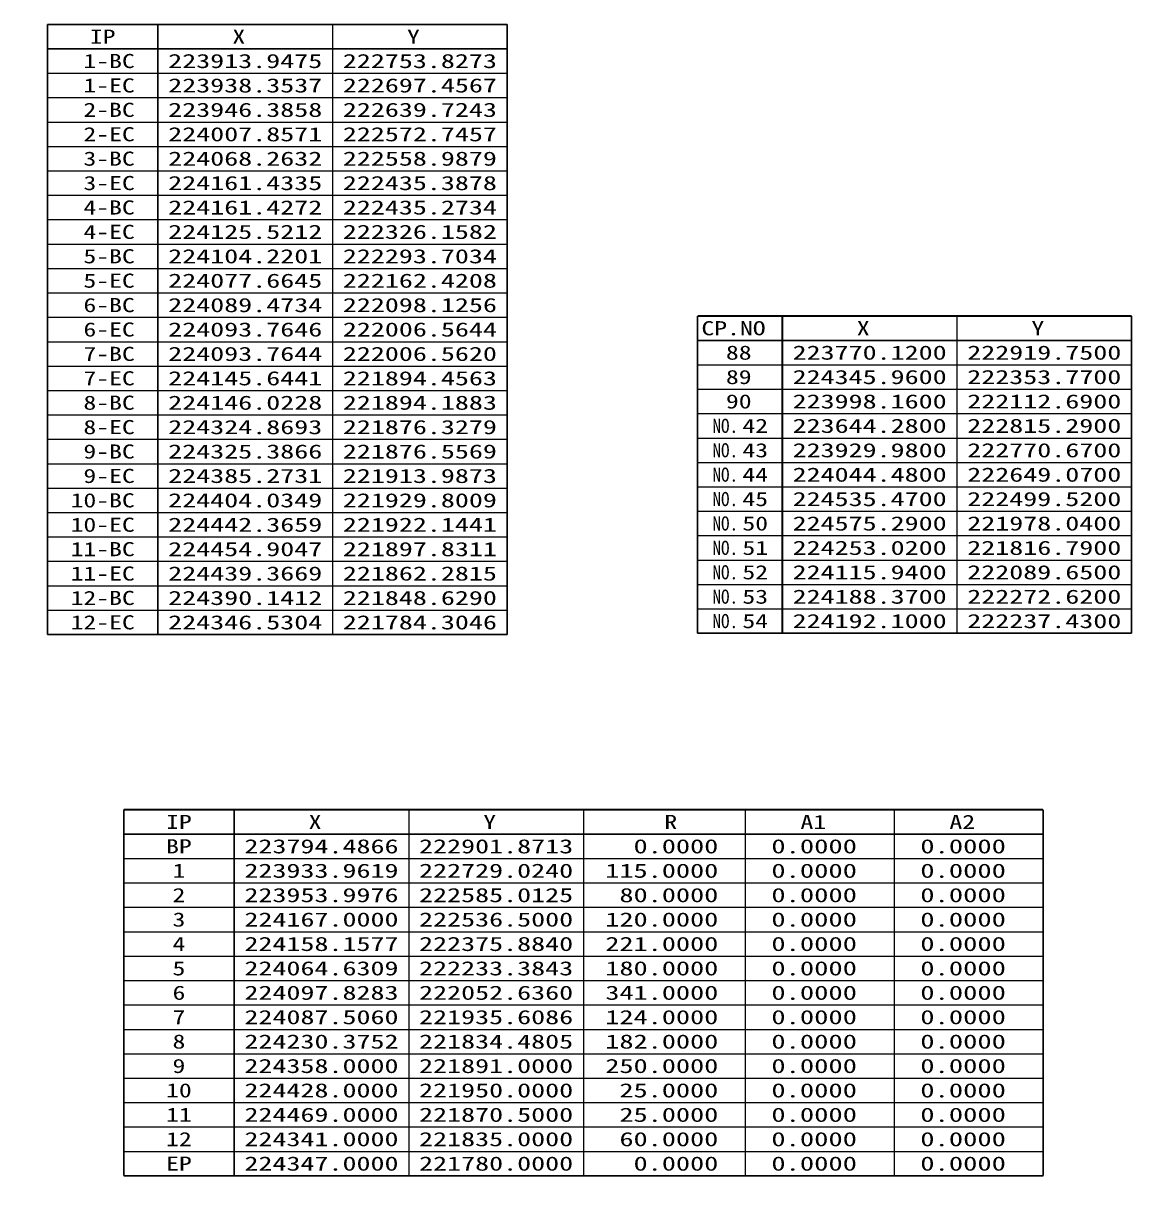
# Model space of a CAD drawing. Extents: x 222982 to 225286, y 223892 to 225222.
# Drawn here: x 224663 to 225233, y 224528 to 225132 of the extents above; entities that cross this region are included whole.
import ezdxf
from ezdxf.enums import TextEntityAlignment as Align

# ---------------------------------------------------------------- set-up
doc = ezdxf.new("R2010")
doc.units = 0
doc.header["$MEASUREMENT"] = 0
for name, color, linetype in [('CV-TABL-LIN1', 4, 'CONTINUOUS'), ('CV-TABL-LIN2', 1, 'CONTINUOUS'), ('CV-TABL-TEX1', 6, 'CONTINUOUS'), ('CV-TABL-TEX2', 3, 'CONTINUOUS'), ('CZ-BASE', 253, 'CONTINUOUS')]:
    doc.layers.add(name, color=color, linetype=linetype)
doc.styles.add('GHS', font='DotumChe.ttf')

msp = doc.modelspace()

# ---------------------------------------------------------------- hatches: boundary and pattern name
at = {"layer": 'CZ-BASE'}
h = msp.add_hatch(color=256, dxfattribs=at)
h.paths.add_polyline_path([(224283.2, 224753.31), (224283.2, 224752.33), (224284.39, 224752.32), (224284.39, 224753.31)], flags=17)
edge = h.paths.add_edge_path()
edge.add_line((225213.59, 224118.11), (225198.05, 224130.71))
edge.add_line((225198.05, 224130.71), (225182.52, 224143.31))
edge.add_line((225182.52, 224143.31), (225166.99, 224155.91))
edge.add_line((225166.99, 224155.91), (225151.46, 224168.51))
edge.add_line((225151.46, 224168.51), (225135.93, 224181.11))
edge.add_line((225135.93, 224181.11), (225120.4, 224193.71))
edge.add_line((225120.4, 224193.71), (225104.86, 224206.31))
edge.add_line((225104.86, 224206.31), (225089.33, 224218.91))
edge.add_line((225089.33, 224218.91), (225073.8, 224231.51))
edge.add_line((225073.8, 224231.51), (225065.86, 224237.96))
edge.add_line((225065.86, 224237.96), (225058.02, 224243.78))
edge.add_line((225058.02, 224243.78), (225040.58, 224253.53))
edge.add_line((225040.58, 224253.53), (225021.72, 224260.11))
edge.add_line((225021.72, 224260.11), (225009.55, 224262.51))
edge.add_line((225009.55, 224262.51), (225002.04, 224263.58))
edge.add_line((225002.04, 224263.58), (224982.24, 224266.38))
edge.add_line((224982.24, 224266.38), (224962.43, 224269.19))
edge.add_line((224962.43, 224269.19), (224951.84, 224270.69))
edge.add_line((224951.84, 224270.69), (224942.73, 224272.53))
edge.add_line((224942.73, 224272.53), (224924.22, 224279.97))
edge.add_line((224924.22, 224279.97), (224908.12, 224291.75))
edge.add_line((224908.12, 224291.75), (224895.45, 224307.16))
edge.add_line((224895.45, 224307.16), (224886.97, 224325.21))
edge.add_line((224886.97, 224325.21), (224885.02, 224332.34))
edge.add_line((224885.02, 224332.34), (224882.25, 224344.64))
edge.add_line((224882.25, 224344.64), (224877.86, 224364.15))
edge.add_line((224877.86, 224364.15), (224873.47, 224383.67))
edge.add_line((224873.47, 224383.67), (224871.42, 224392.78))
edge.add_line((224871.42, 224392.78), (224868.62, 224403.06))
edge.add_line((224868.62, 224403.06), (224860.96, 224421.51))
edge.add_line((224860.96, 224421.51), (224850.35, 224438.43))
edge.add_line((224850.35, 224438.43), (224837.08, 224453.36))
edge.add_line((224837.08, 224453.36), (224821.51, 224465.88))
edge.add_line((224821.51, 224465.88), (224804.08, 224475.65))
edge.add_line((224804.08, 224475.65), (224785.28, 224482.39))
edge.add_line((224785.28, 224482.39), (224765.61, 224485.91))
edge.add_line((224765.61, 224485.91), (224748.06, 224486.27))
edge.add_line((224748.06, 224486.27), (224747.95, 224486.27))
edge.add_line((224747.95, 224486.27), (224745.64, 224486.14))
edge.add_line((224745.64, 224486.14), (224725.76, 224483.98))
edge.add_line((224725.76, 224483.98), (224706.16, 224480.03))
edge.add_line((224706.16, 224480.03), (224687, 224474.33))
edge.add_line((224687, 224474.33), (224668.43, 224466.92))
edge.add_line((224668.43, 224466.92), (224650.6, 224457.87))
edge.add_line((224650.6, 224457.87), (224638.74, 224450.65))
edge.add_line((224638.74, 224450.65), (224633.62, 224447.31))
edge.add_line((224633.62, 224447.31), (224616.87, 224436.38))
edge.add_line((224616.87, 224436.38), (224606.23, 224429.43))
edge.add_line((224606.23, 224429.43), (224600.04, 224425.57))
edge.add_line((224600.04, 224425.57), (224582.33, 224416.3))
edge.add_line((224582.33, 224416.3), (224563.7, 224409.06))
edge.add_line((224563.7, 224409.06), (224544.39, 224403.92))
edge.add_line((224544.39, 224403.92), (224524.62, 224400.95))
edge.add_line((224524.62, 224400.95), (224504.64, 224400.2))
edge.add_line((224504.64, 224400.2), (224484.71, 224401.67))
edge.add_line((224484.71, 224401.67), (224474.88, 224403.22))
edge.add_line((224474.88, 224403.22), (224465, 224405.06))
edge.add_line((224465, 224405.06), (224445.34, 224408.72))
edge.add_line((224445.34, 224408.72), (224425.68, 224412.39))
edge.add_line((224425.68, 224412.39), (224410.62, 224415.2))
edge.add_line((224410.62, 224415.2), (224406.01, 224416.02))
edge.add_line((224406.01, 224416.02), (224386.21, 224418.84))
edge.add_line((224386.21, 224418.84), (224366.28, 224420.49))
edge.add_line((224366.28, 224420.49), (224346.29, 224420.96))
edge.add_line((224346.29, 224420.96), (224326.31, 224420.27))
edge.add_line((224326.31, 224420.27), (224319.07, 224419.73))
edge.add_line((224319.07, 224419.73), (224319.06, 224419.73))
edge.add_line((224319.06, 224419.73), (224306.34, 224419.29))
edge.add_line((224306.34, 224419.29), (224286.46, 224421.25))
edge.add_line((224286.46, 224421.25), (224267.15, 224426.37))
edge.add_line((224267.15, 224426.37), (224248.91, 224434.53))
edge.add_line((224248.91, 224434.53), (224232.22, 224445.51))
edge.add_line((224232.22, 224445.51), (224217.51, 224459.03))
edge.add_line((224217.51, 224459.03), (224207.09, 224471.9))
edge.add_line((224207.09, 224471.9), (224206.83, 224472.28))
edge.add_line((224206.83, 224472.28), (224205.14, 224474.72))
edge.add_line((224205.14, 224474.72), (224194.83, 224491.84))
edge.add_line((224194.83, 224491.84), (224186.45, 224509.99))
edge.add_line((224186.45, 224509.99), (224180.12, 224528.95))
edge.add_line((224180.12, 224528.95), (224175.9, 224548.49))
edge.add_line((224175.9, 224548.49), (224173.86, 224568.38))
edge.add_line((224173.86, 224568.38), (224174, 224588.37))
edge.add_line((224174, 224588.37), (224176.34, 224608.22))
edge.add_line((224176.34, 224608.22), (224180.84, 224627.7))
edge.add_line((224180.84, 224627.7), (224187.45, 224646.56))
edge.add_line((224187.45, 224646.56), (224189.43, 224651.17))
edge.add_line((224189.43, 224651.17), (224189.66, 224651.69))
edge.add_line((224189.66, 224651.69), (224195.91, 224664.68))
edge.add_line((224195.91, 224664.68), (224205.8, 224682.06))
edge.add_line((224205.8, 224682.06), (224217.04, 224698.59))
edge.add_line((224217.04, 224698.59), (224227.25, 224711.48))
edge.add_line((224227.25, 224711.48), (224229.55, 224714.19))
edge.add_line((224229.55, 224714.19), (224242.48, 224729.45))
edge.add_line((224242.48, 224729.45), (224243.06, 224730.13))
edge.add_line((224243.06, 224730.13), (224248.94, 224747.82))
edge.add_line((224248.94, 224747.82), (224240.27, 224765.26))
edge.add_line((224240.27, 224765.26), (224235.45, 224768.51))
edge.add_line((224235.45, 224768.51), (224222.86, 224775.01))
edge.add_line((224222.86, 224775.01), (224210.84, 224781.2))
edge.add_line((224210.84, 224781.2), (224204.76, 224783.4))
edge.add_line((224204.76, 224783.4), (224185.62, 224779.86))
edge.add_line((224185.62, 224779.86), (224175.28, 224765.64))
edge.add_line((224175.28, 224765.64), (224174.74, 224763.67))
edge.add_line((224174.74, 224763.67), (224169.41, 224744.39))
edge.add_line((224169.41, 224744.39), (224164.09, 224725.12))
edge.add_line((224164.09, 224725.12), (224161.78, 224716.74))
edge.add_line((224161.78, 224716.74), (224157.76, 224706.19))
edge.add_line((224157.76, 224706.19), (224146.11, 224690.04))
edge.add_line((224146.11, 224690.04), (224129.83, 224678.59))
edge.add_line((224129.83, 224678.59), (224110.69, 224673.1))
edge.add_line((224110.69, 224673.1), (224097.28, 224673.09))
edge.add_line((224097.28, 224673.09), (224093.16, 224673.55))
h = msp.add_hatch(color=256, dxfattribs=at)
h.paths.add_polyline_path([(224289.96, 224758.9), (224289.85, 224758), (224289.7, 224757.44), (224289.41, 224757.11), (224289.04, 224756.88), (224289.03, 224755.93), (224289.84, 224755.93), (224289.83, 224752.4), (224289.83, 224748.83), (224290.23, 224748.83), (224290.24, 224753.86), (224290.26, 224758.9)], flags=17)
edge = h.paths.add_edge_path()
edge.add_line((225213.59, 224118.11), (225198.05, 224130.71))
edge.add_line((225198.05, 224130.71), (225182.52, 224143.31))
edge.add_line((225182.52, 224143.31), (225166.99, 224155.91))
edge.add_line((225166.99, 224155.91), (225151.46, 224168.51))
edge.add_line((225151.46, 224168.51), (225135.93, 224181.11))
edge.add_line((225135.93, 224181.11), (225120.4, 224193.71))
edge.add_line((225120.4, 224193.71), (225104.86, 224206.31))
edge.add_line((225104.86, 224206.31), (225089.33, 224218.91))
edge.add_line((225089.33, 224218.91), (225073.8, 224231.51))
edge.add_line((225073.8, 224231.51), (225065.86, 224237.96))
edge.add_line((225065.86, 224237.96), (225058.02, 224243.78))
edge.add_line((225058.02, 224243.78), (225040.58, 224253.53))
edge.add_line((225040.58, 224253.53), (225021.72, 224260.11))
edge.add_line((225021.72, 224260.11), (225009.55, 224262.51))
edge.add_line((225009.55, 224262.51), (225002.04, 224263.58))
edge.add_line((225002.04, 224263.58), (224982.24, 224266.38))
edge.add_line((224982.24, 224266.38), (224962.43, 224269.19))
edge.add_line((224962.43, 224269.19), (224951.84, 224270.69))
edge.add_line((224951.84, 224270.69), (224942.73, 224272.53))
edge.add_line((224942.73, 224272.53), (224924.22, 224279.97))
edge.add_line((224924.22, 224279.97), (224908.12, 224291.75))
edge.add_line((224908.12, 224291.75), (224895.45, 224307.16))
edge.add_line((224895.45, 224307.16), (224886.97, 224325.21))
edge.add_line((224886.97, 224325.21), (224885.02, 224332.34))
edge.add_line((224885.02, 224332.34), (224882.25, 224344.64))
edge.add_line((224882.25, 224344.64), (224877.86, 224364.15))
edge.add_line((224877.86, 224364.15), (224873.47, 224383.67))
edge.add_line((224873.47, 224383.67), (224871.42, 224392.78))
edge.add_line((224871.42, 224392.78), (224868.62, 224403.06))
edge.add_line((224868.62, 224403.06), (224860.96, 224421.51))
edge.add_line((224860.96, 224421.51), (224850.35, 224438.43))
edge.add_line((224850.35, 224438.43), (224837.08, 224453.36))
edge.add_line((224837.08, 224453.36), (224821.51, 224465.88))
edge.add_line((224821.51, 224465.88), (224804.08, 224475.65))
edge.add_line((224804.08, 224475.65), (224785.28, 224482.39))
edge.add_line((224785.28, 224482.39), (224765.61, 224485.91))
edge.add_line((224765.61, 224485.91), (224748.06, 224486.27))
edge.add_line((224748.06, 224486.27), (224747.95, 224486.27))
edge.add_line((224747.95, 224486.27), (224745.64, 224486.14))
edge.add_line((224745.64, 224486.14), (224725.76, 224483.98))
edge.add_line((224725.76, 224483.98), (224706.16, 224480.03))
edge.add_line((224706.16, 224480.03), (224687, 224474.33))
edge.add_line((224687, 224474.33), (224668.43, 224466.92))
edge.add_line((224668.43, 224466.92), (224650.6, 224457.87))
edge.add_line((224650.6, 224457.87), (224638.74, 224450.65))
edge.add_line((224638.74, 224450.65), (224633.62, 224447.31))
edge.add_line((224633.62, 224447.31), (224616.87, 224436.38))
edge.add_line((224616.87, 224436.38), (224606.23, 224429.43))
edge.add_line((224606.23, 224429.43), (224600.04, 224425.57))
edge.add_line((224600.04, 224425.57), (224582.33, 224416.3))
edge.add_line((224582.33, 224416.3), (224563.7, 224409.06))
edge.add_line((224563.7, 224409.06), (224544.39, 224403.92))
edge.add_line((224544.39, 224403.92), (224524.62, 224400.95))
edge.add_line((224524.62, 224400.95), (224504.64, 224400.2))
edge.add_line((224504.64, 224400.2), (224484.71, 224401.67))
edge.add_line((224484.71, 224401.67), (224474.88, 224403.22))
edge.add_line((224474.88, 224403.22), (224465, 224405.06))
edge.add_line((224465, 224405.06), (224445.34, 224408.72))
edge.add_line((224445.34, 224408.72), (224425.68, 224412.39))
edge.add_line((224425.68, 224412.39), (224410.62, 224415.2))
edge.add_line((224410.62, 224415.2), (224406.01, 224416.02))
edge.add_line((224406.01, 224416.02), (224386.21, 224418.84))
edge.add_line((224386.21, 224418.84), (224366.28, 224420.49))
edge.add_line((224366.28, 224420.49), (224346.29, 224420.96))
edge.add_line((224346.29, 224420.96), (224326.31, 224420.27))
edge.add_line((224326.31, 224420.27), (224319.07, 224419.73))
edge.add_line((224319.07, 224419.73), (224319.06, 224419.73))
edge.add_line((224319.06, 224419.73), (224306.34, 224419.29))
edge.add_line((224306.34, 224419.29), (224286.46, 224421.25))
edge.add_line((224286.46, 224421.25), (224267.15, 224426.37))
edge.add_line((224267.15, 224426.37), (224248.91, 224434.53))
edge.add_line((224248.91, 224434.53), (224232.22, 224445.51))
edge.add_line((224232.22, 224445.51), (224217.51, 224459.03))
edge.add_line((224217.51, 224459.03), (224207.09, 224471.9))
edge.add_line((224207.09, 224471.9), (224206.83, 224472.28))
edge.add_line((224206.83, 224472.28), (224205.14, 224474.72))
edge.add_line((224205.14, 224474.72), (224194.83, 224491.84))
edge.add_line((224194.83, 224491.84), (224186.45, 224509.99))
edge.add_line((224186.45, 224509.99), (224180.12, 224528.95))
edge.add_line((224180.12, 224528.95), (224175.9, 224548.49))
edge.add_line((224175.9, 224548.49), (224173.86, 224568.38))
edge.add_line((224173.86, 224568.38), (224174, 224588.37))
edge.add_line((224174, 224588.37), (224176.34, 224608.22))
edge.add_line((224176.34, 224608.22), (224180.84, 224627.7))
edge.add_line((224180.84, 224627.7), (224187.45, 224646.56))
edge.add_line((224187.45, 224646.56), (224189.43, 224651.17))
edge.add_line((224189.43, 224651.17), (224189.66, 224651.69))
edge.add_line((224189.66, 224651.69), (224195.91, 224664.68))
edge.add_line((224195.91, 224664.68), (224205.8, 224682.06))
edge.add_line((224205.8, 224682.06), (224217.04, 224698.59))
edge.add_line((224217.04, 224698.59), (224227.25, 224711.48))
edge.add_line((224227.25, 224711.48), (224229.55, 224714.19))
edge.add_line((224229.55, 224714.19), (224242.48, 224729.45))
edge.add_line((224242.48, 224729.45), (224243.06, 224730.13))
edge.add_line((224243.06, 224730.13), (224248.94, 224747.82))
edge.add_line((224248.94, 224747.82), (224240.27, 224765.26))
edge.add_line((224240.27, 224765.26), (224235.45, 224768.51))
edge.add_line((224235.45, 224768.51), (224222.86, 224775.01))
edge.add_line((224222.86, 224775.01), (224210.84, 224781.2))
edge.add_line((224210.84, 224781.2), (224204.76, 224783.4))
edge.add_line((224204.76, 224783.4), (224185.62, 224779.86))
edge.add_line((224185.62, 224779.86), (224175.28, 224765.64))
edge.add_line((224175.28, 224765.64), (224174.74, 224763.67))
edge.add_line((224174.74, 224763.67), (224169.41, 224744.39))
edge.add_line((224169.41, 224744.39), (224164.09, 224725.12))
edge.add_line((224164.09, 224725.12), (224161.78, 224716.74))
edge.add_line((224161.78, 224716.74), (224157.76, 224706.19))
edge.add_line((224157.76, 224706.19), (224146.11, 224690.04))
edge.add_line((224146.11, 224690.04), (224129.83, 224678.59))
edge.add_line((224129.83, 224678.59), (224110.69, 224673.1))
edge.add_line((224110.69, 224673.1), (224097.28, 224673.09))
edge.add_line((224097.28, 224673.09), (224093.16, 224673.55))
h = msp.add_hatch(color=256, dxfattribs=at)
h.paths.add_polyline_path([(224292.17, 224758.89), (224291.91, 224758.7), (224291.71, 224758.37), (224291.58, 224758.05), (224291.39, 224757.15), (224291.22, 224755.41), (224291.2, 224752.49), (224291.32, 224750.61), (224291.43, 224749.91), (224291.58, 224749.34), (224291.76, 224748.92), (224291.97, 224748.63), (224292.35, 224748.49), (224292.58, 224748.58), (224292.87, 224748.96), (224293.09, 224749.52), (224293.27, 224750.37), (224293.42, 224751.78), (224293.45, 224752.54), (224293.46, 224754.89), (224293.33, 224756.72), (224293.09, 224757.95), (224292.92, 224758.42), (224292.74, 224758.7), (224292.48, 224758.89)], flags=17)
h.paths.add_polyline_path([(224292.2, 224757.67), (224291.91, 224757.24), (224291.79, 224756.82), (224291.71, 224756.26), (224291.62, 224754.94), (224291.62, 224752.49), (224291.7, 224751.17), (224291.82, 224750.42), (224292.02, 224749.9), (224292.23, 224749.71), (224292.37, 224749.71), (224292.67, 224750.04), (224292.81, 224750.47), (224292.94, 224751.27), (224293.03, 224752.58), (224293.04, 224754.84), (224292.96, 224756.16), (224292.83, 224756.96), (224292.69, 224757.38), (224292.56, 224757.57)], flags=16)
edge = h.paths.add_edge_path()
edge.add_line((225213.59, 224118.11), (225198.05, 224130.71))
edge.add_line((225198.05, 224130.71), (225182.52, 224143.31))
edge.add_line((225182.52, 224143.31), (225166.99, 224155.91))
edge.add_line((225166.99, 224155.91), (225151.46, 224168.51))
edge.add_line((225151.46, 224168.51), (225135.93, 224181.11))
edge.add_line((225135.93, 224181.11), (225120.4, 224193.71))
edge.add_line((225120.4, 224193.71), (225104.86, 224206.31))
edge.add_line((225104.86, 224206.31), (225089.33, 224218.91))
edge.add_line((225089.33, 224218.91), (225073.8, 224231.51))
edge.add_line((225073.8, 224231.51), (225065.86, 224237.96))
edge.add_line((225065.86, 224237.96), (225058.02, 224243.78))
edge.add_line((225058.02, 224243.78), (225040.58, 224253.53))
edge.add_line((225040.58, 224253.53), (225021.72, 224260.11))
edge.add_line((225021.72, 224260.11), (225009.55, 224262.51))
edge.add_line((225009.55, 224262.51), (225002.04, 224263.58))
edge.add_line((225002.04, 224263.58), (224982.24, 224266.38))
edge.add_line((224982.24, 224266.38), (224962.43, 224269.19))
edge.add_line((224962.43, 224269.19), (224951.84, 224270.69))
edge.add_line((224951.84, 224270.69), (224942.73, 224272.53))
edge.add_line((224942.73, 224272.53), (224924.22, 224279.97))
edge.add_line((224924.22, 224279.97), (224908.12, 224291.75))
edge.add_line((224908.12, 224291.75), (224895.45, 224307.16))
edge.add_line((224895.45, 224307.16), (224886.97, 224325.21))
edge.add_line((224886.97, 224325.21), (224885.02, 224332.34))
edge.add_line((224885.02, 224332.34), (224882.25, 224344.64))
edge.add_line((224882.25, 224344.64), (224877.86, 224364.15))
edge.add_line((224877.86, 224364.15), (224873.47, 224383.67))
edge.add_line((224873.47, 224383.67), (224871.42, 224392.78))
edge.add_line((224871.42, 224392.78), (224868.62, 224403.06))
edge.add_line((224868.62, 224403.06), (224860.96, 224421.51))
edge.add_line((224860.96, 224421.51), (224850.35, 224438.43))
edge.add_line((224850.35, 224438.43), (224837.08, 224453.36))
edge.add_line((224837.08, 224453.36), (224821.51, 224465.88))
edge.add_line((224821.51, 224465.88), (224804.08, 224475.65))
edge.add_line((224804.08, 224475.65), (224785.28, 224482.39))
edge.add_line((224785.28, 224482.39), (224765.61, 224485.91))
edge.add_line((224765.61, 224485.91), (224748.06, 224486.27))
edge.add_line((224748.06, 224486.27), (224747.95, 224486.27))
edge.add_line((224747.95, 224486.27), (224745.64, 224486.14))
edge.add_line((224745.64, 224486.14), (224725.76, 224483.98))
edge.add_line((224725.76, 224483.98), (224706.16, 224480.03))
edge.add_line((224706.16, 224480.03), (224687, 224474.33))
edge.add_line((224687, 224474.33), (224668.43, 224466.92))
edge.add_line((224668.43, 224466.92), (224650.6, 224457.87))
edge.add_line((224650.6, 224457.87), (224638.74, 224450.65))
edge.add_line((224638.74, 224450.65), (224633.62, 224447.31))
edge.add_line((224633.62, 224447.31), (224616.87, 224436.38))
edge.add_line((224616.87, 224436.38), (224606.23, 224429.43))
edge.add_line((224606.23, 224429.43), (224600.04, 224425.57))
edge.add_line((224600.04, 224425.57), (224582.33, 224416.3))
edge.add_line((224582.33, 224416.3), (224563.7, 224409.06))
edge.add_line((224563.7, 224409.06), (224544.39, 224403.92))
edge.add_line((224544.39, 224403.92), (224524.62, 224400.95))
edge.add_line((224524.62, 224400.95), (224504.64, 224400.2))
edge.add_line((224504.64, 224400.2), (224484.71, 224401.67))
edge.add_line((224484.71, 224401.67), (224474.88, 224403.22))
edge.add_line((224474.88, 224403.22), (224465, 224405.06))
edge.add_line((224465, 224405.06), (224445.34, 224408.72))
edge.add_line((224445.34, 224408.72), (224425.68, 224412.39))
edge.add_line((224425.68, 224412.39), (224410.62, 224415.2))
edge.add_line((224410.62, 224415.2), (224406.01, 224416.02))
edge.add_line((224406.01, 224416.02), (224386.21, 224418.84))
edge.add_line((224386.21, 224418.84), (224366.28, 224420.49))
edge.add_line((224366.28, 224420.49), (224346.29, 224420.96))
edge.add_line((224346.29, 224420.96), (224326.31, 224420.27))
edge.add_line((224326.31, 224420.27), (224319.07, 224419.73))
edge.add_line((224319.07, 224419.73), (224319.06, 224419.73))
edge.add_line((224319.06, 224419.73), (224306.34, 224419.29))
edge.add_line((224306.34, 224419.29), (224286.46, 224421.25))
edge.add_line((224286.46, 224421.25), (224267.15, 224426.37))
edge.add_line((224267.15, 224426.37), (224248.91, 224434.53))
edge.add_line((224248.91, 224434.53), (224232.22, 224445.51))
edge.add_line((224232.22, 224445.51), (224217.51, 224459.03))
edge.add_line((224217.51, 224459.03), (224207.09, 224471.9))
edge.add_line((224207.09, 224471.9), (224206.83, 224472.28))
edge.add_line((224206.83, 224472.28), (224205.14, 224474.72))
edge.add_line((224205.14, 224474.72), (224194.83, 224491.84))
edge.add_line((224194.83, 224491.84), (224186.45, 224509.99))
edge.add_line((224186.45, 224509.99), (224180.12, 224528.95))
edge.add_line((224180.12, 224528.95), (224175.9, 224548.49))
edge.add_line((224175.9, 224548.49), (224173.86, 224568.38))
edge.add_line((224173.86, 224568.38), (224174, 224588.37))
edge.add_line((224174, 224588.37), (224176.34, 224608.22))
edge.add_line((224176.34, 224608.22), (224180.84, 224627.7))
edge.add_line((224180.84, 224627.7), (224187.45, 224646.56))
edge.add_line((224187.45, 224646.56), (224189.43, 224651.17))
edge.add_line((224189.43, 224651.17), (224189.66, 224651.69))
edge.add_line((224189.66, 224651.69), (224195.91, 224664.68))
edge.add_line((224195.91, 224664.68), (224205.8, 224682.06))
edge.add_line((224205.8, 224682.06), (224217.04, 224698.59))
edge.add_line((224217.04, 224698.59), (224227.25, 224711.48))
edge.add_line((224227.25, 224711.48), (224229.55, 224714.19))
edge.add_line((224229.55, 224714.19), (224242.48, 224729.45))
edge.add_line((224242.48, 224729.45), (224243.06, 224730.13))
edge.add_line((224243.06, 224730.13), (224248.94, 224747.82))
edge.add_line((224248.94, 224747.82), (224240.27, 224765.26))
edge.add_line((224240.27, 224765.26), (224235.45, 224768.51))
edge.add_line((224235.45, 224768.51), (224222.86, 224775.01))
edge.add_line((224222.86, 224775.01), (224210.84, 224781.2))
edge.add_line((224210.84, 224781.2), (224204.76, 224783.4))
edge.add_line((224204.76, 224783.4), (224185.62, 224779.86))
edge.add_line((224185.62, 224779.86), (224175.28, 224765.64))
edge.add_line((224175.28, 224765.64), (224174.74, 224763.67))
edge.add_line((224174.74, 224763.67), (224169.41, 224744.39))
edge.add_line((224169.41, 224744.39), (224164.09, 224725.12))
edge.add_line((224164.09, 224725.12), (224161.78, 224716.74))
edge.add_line((224161.78, 224716.74), (224157.76, 224706.19))
edge.add_line((224157.76, 224706.19), (224146.11, 224690.04))
edge.add_line((224146.11, 224690.04), (224129.83, 224678.59))
edge.add_line((224129.83, 224678.59), (224110.69, 224673.1))
edge.add_line((224110.69, 224673.1), (224097.28, 224673.09))
edge.add_line((224097.28, 224673.09), (224093.16, 224673.55))

# ---------------------------------------------------------------- linework, layer by layer
at = {"layer": 'CV-TABL-LIN1', "linetype": 'Continuous'}
for p, q in [((224675.01, 224818.42), (224911.29, 224818.42)), ((225009.13, 224819.07), (225232.21, 224819.07)), ((224714.2, 224540.32), (225186.76, 224540.32))]:
    msp.add_line(p, q, dxfattribs=at)
at = {"layer": 'CV-TABL-LIN1', "linetype": 'Continuous', "const_width": 0.9}
for points in [[(224675.01, 224818.42), (224675.01, 225131.92)], [(224675.01, 225131.92), (224911.29, 225131.92)], [(224911.29, 225131.92), (224911.29, 224818.42)], [(224675.01, 225119.38), (224911.29, 225119.38)], [(225009.13, 224819.07), (225009.13, 224982.09)], [(225009.13, 224982.09), (225232.21, 224982.09)], [(225232.21, 224982.09), (225232.21, 224819.07)], [(225009.13, 224969.55), (225232.21, 224969.55)], [(224911.29, 224818.42), (224675.01, 224818.42)], [(225232.21, 224819.07), (225009.13, 224819.07)], [(224714.2, 224728.42), (225186.76, 224728.42)], [(224714.2, 224540.32), (224714.2, 224728.42)], [(225186.76, 224728.42), (225186.76, 224540.32)], [(224714.2, 224715.88), (225186.76, 224715.88)], [(225186.76, 224540.32), (224714.2, 224540.32)]]:
    msp.add_lwpolyline(points, dxfattribs=at)
at = {"layer": 'CV-TABL-LIN2', "linetype": 'Continuous'}
for p, q in [((224821.53, 225131.92), (224821.53, 224818.42)), ((224675.01, 225106.84), (224911.29, 225106.84)), ((224675.01, 225094.3), (224911.29, 225094.3)), ((224675.01, 225081.76), (224911.29, 225081.76)), ((224675.01, 225069.22), (224911.29, 225069.22)), ((224675.01, 225056.68), (224911.29, 225056.68)), ((224675.01, 225044.14), (224911.29, 225044.14)), ((224675.01, 225031.6), (224911.29, 225031.6)), ((224675.01, 225019.06), (224911.29, 225019.06)), ((224675.01, 225006.52), (224911.29, 225006.52)), ((224675.01, 224993.98), (224911.29, 224993.98)), ((224675.01, 224981.44), (224911.29, 224981.44)), ((225142.45, 224982.09), (225142.45, 224819.07)), ((224675.01, 224968.9), (224911.29, 224968.9)), ((224675.01, 224956.36), (224911.29, 224956.36)), ((225009.13, 224957.01), (225232.21, 224957.01)), ((224675.01, 224943.82), (224911.29, 224943.82)), ((225009.13, 224944.47), (225232.21, 224944.47)), ((224675.01, 224931.28), (224911.29, 224931.28)), ((225009.13, 224931.93), (225232.21, 224931.93)), ((224675.01, 224918.74), (224911.29, 224918.74)), ((225009.13, 224919.39), (225232.21, 224919.39)), ((224675.01, 224906.2), (224911.29, 224906.2)), ((225009.13, 224906.85), (225232.21, 224906.85)), ((224675.01, 224893.66), (224911.29, 224893.66)), ((225009.13, 224894.31), (225232.21, 224894.31)), ((225009.13, 224881.77), (225232.21, 224881.77)), ((224675.01, 224881.12), (224911.29, 224881.12)), ((225009.13, 224869.23), (225232.21, 224869.23)), ((224675.01, 224868.58), (224911.29, 224868.58)), ((224675.01, 224856.04), (224911.29, 224856.04)), ((225009.13, 224856.69), (225232.21, 224856.69)), ((224675.01, 224843.5), (224911.29, 224843.5)), ((225009.13, 224844.15), (225232.21, 224844.15)), ((224675.01, 224830.96), (224911.29, 224830.96)), ((225009.13, 224831.61), (225232.21, 224831.61)), ((224860.72, 224728.42), (224860.72, 224540.32)), ((224950.48, 224728.42), (224950.48, 224540.32)), ((225033.64, 224728.42), (225033.64, 224540.32)), ((225110.2, 224728.42), (225110.2, 224540.32)), ((224714.2, 224703.34), (225186.76, 224703.34)), ((224714.2, 224690.8), (225186.76, 224690.8)), ((224714.2, 224678.26), (225186.76, 224678.26)), ((224714.2, 224665.72), (225186.76, 224665.72)), ((224714.2, 224653.18), (225186.76, 224653.18)), ((224714.2, 224640.64), (225186.76, 224640.64)), ((224714.2, 224628.1), (225186.76, 224628.1)), ((224714.2, 224615.56), (225186.76, 224615.56)), ((224714.2, 224603.02), (225186.76, 224603.02)), ((224714.2, 224590.48), (225186.76, 224590.48)), ((224714.2, 224577.94), (225186.76, 224577.94)), ((224714.2, 224565.4), (225186.76, 224565.4)), ((224714.2, 224552.86), (225186.76, 224552.86))]:
    msp.add_line(p, q, dxfattribs=at)
at = {"layer": 'CV-TABL-LIN2', "linetype": 'Continuous', "const_width": 0.9}
for points in [[(224731.77, 225131.92), (224731.77, 224818.42)], [(225052.69, 224982.09), (225052.69, 224819.07)], [(224770.96, 224728.42), (224770.96, 224540.32)]]:
    msp.add_lwpolyline(points, dxfattribs=at)

# ---------------------------------------------------------------- texts
at = {"layer": 'CV-TABL-TEX1', "style": 'GHS', "width": 1.333452}
for s, p, p2 in [('IP', (224696.79, 225122.02), (224709.99, 225122.02)), ('X', (224770.05, 225122.02), (224776.65, 225122.02)), ('Y', (224859.81, 225122.02), (224866.41, 225122.02)), ('CP.NO', (225011.11, 224972.19), (225044.11, 224972.19)), ('X', (225090.97, 224972.19), (225097.57, 224972.19)), ('Y', (225180.73, 224972.19), (225187.33, 224972.19)), ('IP', (224735.98, 224718.52), (224749.18, 224718.52)), ('X', (224809.24, 224718.52), (224815.84, 224718.52)), ('Y', (224899, 224718.52), (224905.6, 224718.52)), ('R', (224992.06, 224718.52), (224998.66, 224718.52)), ('A1', (225062.02, 224718.52), (225075.22, 224718.52)), ('A2', (225138.58, 224718.52), (225151.78, 224718.52))]:
    msp.add_text(s, height=7.26, dxfattribs=at).set_placement(p, p2, align=Align.FIT)
at = {"layer": 'CV-TABL-TEX2', "style": 'GHS'}
for s, width, p, p2 in [('  1-BC', 1.333452, (224680.29, 225109.48), (224719.89, 225109.48)), ('223913.9475', 1.454675, (224737.05, 225109.48), (224816.25, 225109.48)), ('222753.8273', 1.454675, (224826.81, 225109.48), (224906.01, 225109.48)), ('  1-EC', 1.333452, (224680.29, 225096.94), (224719.89, 225096.94)), ('223938.3537', 1.454675, (224737.05, 225096.94), (224816.25, 225096.94)), ('222697.4567', 1.454675, (224826.81, 225096.94), (224906.01, 225096.94)), ('  2-BC', 1.333452, (224680.29, 225084.4), (224719.89, 225084.4)), ('223946.3858', 1.454675, (224737.05, 225084.4), (224816.25, 225084.4)), ('222639.7243', 1.454675, (224826.81, 225084.4), (224906.01, 225084.4)), ('  2-EC', 1.333452, (224680.29, 225071.86), (224719.89, 225071.86)), ('224007.8571', 1.454675, (224737.05, 225071.86), (224816.25, 225071.86)), ('222572.7457', 1.454675, (224826.81, 225071.86), (224906.01, 225071.86)), ('  3-BC', 1.333452, (224680.29, 225059.32), (224719.89, 225059.32)), ('224068.2632', 1.454675, (224737.05, 225059.32), (224816.25, 225059.32)), ('222558.9879', 1.454675, (224826.81, 225059.32), (224906.01, 225059.32)), ('  3-EC', 1.333452, (224680.29, 225046.78), (224719.89, 225046.78)), ('224161.4335', 1.454675, (224737.05, 225046.78), (224816.25, 225046.78)), ('222435.3878', 1.454675, (224826.81, 225046.78), (224906.01, 225046.78)), ('  4-BC', 1.333452, (224680.29, 225034.24), (224719.89, 225034.24)), ('224161.4272', 1.454675, (224737.05, 225034.24), (224816.25, 225034.24)), ('222435.2734', 1.454675, (224826.81, 225034.24), (224906.01, 225034.24)), ('  4-EC', 1.333452, (224680.29, 225021.7), (224719.89, 225021.7)), ('224125.5212', 1.454675, (224737.05, 225021.7), (224816.25, 225021.7)), ('222326.1582', 1.454675, (224826.81, 225021.7), (224906.01, 225021.7)), ('  5-BC', 1.333452, (224680.29, 225009.16), (224719.89, 225009.16)), ('224104.2201', 1.454675, (224737.05, 225009.16), (224816.25, 225009.16)), ('222293.7034', 1.454675, (224826.81, 225009.16), (224906.01, 225009.16)), ('  5-EC', 1.333452, (224680.29, 224996.62), (224719.89, 224996.62)), ('224077.6645', 1.454675, (224737.05, 224996.62), (224816.25, 224996.62)), ('222162.4208', 1.454675, (224826.81, 224996.62), (224906.01, 224996.62)), ('  6-BC', 1.333452, (224680.29, 224984.08), (224719.89, 224984.08)), ('224089.4734', 1.454675, (224737.05, 224984.08), (224816.25, 224984.08)), ('222098.1256', 1.454675, (224826.81, 224984.08), (224906.01, 224984.08)), ('  6-EC', 1.333452, (224680.29, 224971.54), (224719.89, 224971.54)), ('224093.7646', 1.454675, (224737.05, 224971.54), (224816.25, 224971.54)), ('222006.5644', 1.454675, (224826.81, 224971.54), (224906.01, 224971.54)), ('88', 1.333452, (225023.72, 224959.65), (225036.92, 224959.65)), ('223770.1200', 1.454675, (225057.97, 224959.65), (225137.17, 224959.65)), ('222919.7500', 1.454675, (225147.73, 224959.65), (225226.93, 224959.65)), ('89', 1.333452, (225023.72, 224947.11), (225036.92, 224947.11)), ('224345.9600', 1.454675, (225057.97, 224947.11), (225137.17, 224947.11)), ('222353.7700', 1.454675, (225147.73, 224947.11), (225226.93, 224947.11)), ('90', 1.333452, (225023.72, 224934.57), (225036.92, 224934.57)), ('223998.1600', 1.454675, (225057.97, 224934.57), (225137.17, 224934.57)), ('222112.6900', 1.454675, (225147.73, 224934.57), (225226.93, 224934.57)), ('NO.', 0.888968, (225016.78, 224922.03), (225029.98, 224922.03)), ('42', 1.333452, (225032.17, 224922.03), (225045.37, 224922.03)), ('223644.2800', 1.454675, (225057.97, 224922.03), (225137.17, 224922.03)), ('222815.2900', 1.454675, (225147.73, 224922.03), (225226.93, 224922.03)), ('NO.', 0.888968, (225016.78, 224909.49), (225029.98, 224909.49)), ('43', 1.333452, (225032.17, 224909.49), (225045.37, 224909.49)), ('223929.9800', 1.454675, (225057.97, 224909.49), (225137.17, 224909.49)), ('222770.6700', 1.454675, (225147.73, 224909.49), (225226.93, 224909.49)), ('NO.', 0.888968, (225016.78, 224896.95), (225029.98, 224896.95)), ('44', 1.333452, (225032.17, 224896.95), (225045.37, 224896.95)), ('224044.4800', 1.454675, (225057.97, 224896.95), (225137.17, 224896.95)), ('222649.0700', 1.454675, (225147.73, 224896.95), (225226.93, 224896.95)), ('NO.', 0.888968, (225016.78, 224884.41), (225029.98, 224884.41)), ('45', 1.333452, (225032.17, 224884.41), (225045.37, 224884.41)), ('224535.4700', 1.454675, (225057.97, 224884.41), (225137.17, 224884.41)), ('222499.5200', 1.454675, (225147.73, 224884.41), (225226.93, 224884.41)), ('NO.', 0.888968, (225016.78, 224871.87), (225029.98, 224871.87)), ('50', 1.333452, (225032.17, 224871.87), (225045.37, 224871.87)), ('224575.2900', 1.454675, (225057.97, 224871.87), (225137.17, 224871.87)), ('221978.0400', 1.454675, (225147.73, 224871.87), (225226.93, 224871.87)), ('NO.', 0.888968, (225016.78, 224859.33), (225029.98, 224859.33)), ('51', 1.333452, (225032.17, 224859.33), (225045.37, 224859.33)), ('224253.0200', 1.454675, (225057.97, 224859.33), (225137.17, 224859.33)), ('221816.7900', 1.454675, (225147.73, 224859.33), (225226.93, 224859.33)), ('NO.', 0.888968, (225016.78, 224846.79), (225029.98, 224846.79)), ('52', 1.333452, (225032.17, 224846.79), (225045.37, 224846.79)), ('224115.9400', 1.454675, (225057.97, 224846.79), (225137.17, 224846.79)), ('222089.6500', 1.454675, (225147.73, 224846.79), (225226.93, 224846.79)), ('NO.', 0.888968, (225016.78, 224834.25), (225029.98, 224834.25)), ('53', 1.333452, (225032.17, 224834.25), (225045.37, 224834.25)), ('224188.3700', 1.454675, (225057.97, 224834.25), (225137.17, 224834.25)), ('222272.6200', 1.454675, (225147.73, 224834.25), (225226.93, 224834.25)), ('NO.', 0.888968, (225016.78, 224821.71), (225029.98, 224821.71)), ('54', 1.333452, (225032.17, 224821.71), (225045.37, 224821.71)), ('224192.1000', 1.454675, (225057.97, 224821.71), (225137.17, 224821.71)), ('222237.4300', 1.454675, (225147.73, 224821.71), (225226.93, 224821.71)), ('BP', 1.333452, (224735.98, 224705.98), (224749.18, 224705.98)), ('223794.4866', 1.454675, (224776.24, 224705.98), (224855.44, 224705.98)), ('222901.8713', 1.454675, (224866, 224705.98), (224945.2, 224705.98)), ('    0.0000', 1.466797, (224947.2, 224705.98), (225019.8, 224705.98)), ('   0.0000', 1.481613, (225025.06, 224705.98), (225091.06, 224705.98)), ('   0.0000', 1.481613, (225101.62, 224705.98), (225167.62, 224705.98)), ('1', 1.333452, (224739.28, 224693.44), (224745.88, 224693.44)), ('223933.9619', 1.454675, (224776.24, 224693.44), (224855.44, 224693.44)), ('222729.0240', 1.454675, (224866, 224693.44), (224945.2, 224693.44)), ('  115.0000', 1.466797, (224947.2, 224693.44), (225019.8, 224693.44)), ('   0.0000', 1.481613, (225025.06, 224693.44), (225091.06, 224693.44)), ('   0.0000', 1.481613, (225101.62, 224693.44), (225167.62, 224693.44)), ('2', 1.333452, (224739.28, 224680.9), (224745.88, 224680.9)), ('223953.9976', 1.454675, (224776.24, 224680.9), (224855.44, 224680.9)), ('222585.0125', 1.454675, (224866, 224680.9), (224945.2, 224680.9)), ('   80.0000', 1.466797, (224947.2, 224680.9), (225019.8, 224680.9)), ('   0.0000', 1.481613, (225025.06, 224680.9), (225091.06, 224680.9)), ('   0.0000', 1.481613, (225101.62, 224680.9), (225167.62, 224680.9)), ('3', 1.333452, (224739.28, 224668.36), (224745.88, 224668.36)), ('224167.0000', 1.454675, (224776.24, 224668.36), (224855.44, 224668.36)), ('222536.5000', 1.454675, (224866, 224668.36), (224945.2, 224668.36)), ('  120.0000', 1.466797, (224947.2, 224668.36), (225019.8, 224668.36)), ('   0.0000', 1.481613, (225025.06, 224668.36), (225091.06, 224668.36)), ('   0.0000', 1.481613, (225101.62, 224668.36), (225167.62, 224668.36)), ('4', 1.333452, (224739.28, 224655.82), (224745.88, 224655.82)), ('224158.1577', 1.454675, (224776.24, 224655.82), (224855.44, 224655.82)), ('222375.8840', 1.454675, (224866, 224655.82), (224945.2, 224655.82)), ('  221.0000', 1.466797, (224947.2, 224655.82), (225019.8, 224655.82)), ('   0.0000', 1.481613, (225025.06, 224655.82), (225091.06, 224655.82)), ('   0.0000', 1.481613, (225101.62, 224655.82), (225167.62, 224655.82)), ('5', 1.333452, (224739.28, 224643.28), (224745.88, 224643.28)), ('224064.6309', 1.454675, (224776.24, 224643.28), (224855.44, 224643.28)), ('222233.3843', 1.454675, (224866, 224643.28), (224945.2, 224643.28)), ('  180.0000', 1.466797, (224947.2, 224643.28), (225019.8, 224643.28)), ('   0.0000', 1.481613, (225025.06, 224643.28), (225091.06, 224643.28)), ('   0.0000', 1.481613, (225101.62, 224643.28), (225167.62, 224643.28)), ('6', 1.333452, (224739.28, 224630.74), (224745.88, 224630.74)), ('224097.8283', 1.454675, (224776.24, 224630.74), (224855.44, 224630.74)), ('222052.6360', 1.454675, (224866, 224630.74), (224945.2, 224630.74)), ('  341.0000', 1.466797, (224947.2, 224630.74), (225019.8, 224630.74)), ('   0.0000', 1.481613, (225025.06, 224630.74), (225091.06, 224630.74)), ('   0.0000', 1.481613, (225101.62, 224630.74), (225167.62, 224630.74))]:
    msp.add_text(s, height=7.26, dxfattribs=dict(at, width=width)).set_placement(p, p2, align=Align.FIT)
at = {"layer": 'CZ-BASE', "style": 'GHS'}
for s, width, p, p2 in [('  7-BC', 1.333452, (224680.29, 224959), (224719.89, 224959)), ('224093.7644', 1.454675, (224737.05, 224959), (224816.25, 224959)), ('222006.5620', 1.454675, (224826.81, 224959), (224906.01, 224959)), ('  7-EC', 1.333452, (224680.29, 224946.46), (224719.89, 224946.46)), ('224145.6441', 1.454675, (224737.05, 224946.46), (224816.25, 224946.46)), ('221894.4563', 1.454675, (224826.81, 224946.46), (224906.01, 224946.46)), ('  8-BC', 1.333452, (224680.29, 224933.92), (224719.89, 224933.92)), ('224146.0228', 1.454675, (224737.05, 224933.92), (224816.25, 224933.92)), ('221894.1883', 1.454675, (224826.81, 224933.92), (224906.01, 224933.92)), ('  8-EC', 1.333452, (224680.29, 224921.38), (224719.89, 224921.38)), ('224324.8693', 1.454675, (224737.05, 224921.38), (224816.25, 224921.38)), ('221876.3279', 1.454675, (224826.81, 224921.38), (224906.01, 224921.38)), ('  9-BC', 1.333452, (224680.29, 224908.84), (224719.89, 224908.84)), ('224325.3866', 1.454675, (224737.05, 224908.84), (224816.25, 224908.84)), ('221876.5569', 1.454675, (224826.81, 224908.84), (224906.01, 224908.84)), ('  9-EC', 1.333452, (224680.29, 224896.3), (224719.89, 224896.3)), ('224385.2731', 1.454675, (224737.05, 224896.3), (224816.25, 224896.3)), ('221913.9873', 1.454675, (224826.81, 224896.3), (224906.01, 224896.3)), (' 10-BC', 1.333452, (224680.29, 224883.76), (224719.89, 224883.76)), ('224404.0349', 1.454675, (224737.05, 224883.76), (224816.25, 224883.76)), ('221929.8009', 1.454675, (224826.81, 224883.76), (224906.01, 224883.76)), (' 10-EC', 1.333452, (224680.29, 224871.22), (224719.89, 224871.22)), ('224442.3659', 1.454675, (224737.05, 224871.22), (224816.25, 224871.22)), ('221922.1441', 1.454675, (224826.81, 224871.22), (224906.01, 224871.22)), (' 11-BC', 1.333452, (224680.29, 224858.68), (224719.89, 224858.68)), ('224454.9047', 1.454675, (224737.05, 224858.68), (224816.25, 224858.68)), ('221897.8311', 1.454675, (224826.81, 224858.68), (224906.01, 224858.68)), (' 11-EC', 1.333452, (224680.29, 224846.14), (224719.89, 224846.14)), ('224439.3669', 1.454675, (224737.05, 224846.14), (224816.25, 224846.14)), ('221862.2815', 1.454675, (224826.81, 224846.14), (224906.01, 224846.14)), (' 12-BC', 1.333452, (224680.29, 224833.6), (224719.89, 224833.6)), ('224390.1412', 1.454675, (224737.05, 224833.6), (224816.25, 224833.6)), ('221848.6290', 1.454675, (224826.81, 224833.6), (224906.01, 224833.6)), (' 12-EC', 1.333452, (224680.29, 224821.06), (224719.89, 224821.06)), ('224346.5304', 1.454675, (224737.05, 224821.06), (224816.25, 224821.06)), ('221784.3046', 1.454675, (224826.81, 224821.06), (224906.01, 224821.06)), ('7', 1.333452, (224739.28, 224618.2), (224745.88, 224618.2)), ('224087.5060', 1.454675, (224776.24, 224618.2), (224855.44, 224618.2)), ('221935.6086', 1.454675, (224866, 224618.2), (224945.2, 224618.2)), ('  124.0000', 1.466797, (224947.2, 224618.2), (225019.8, 224618.2)), ('   0.0000', 1.481613, (225025.06, 224618.2), (225091.06, 224618.2)), ('   0.0000', 1.481613, (225101.62, 224618.2), (225167.62, 224618.2)), ('8', 1.333452, (224739.28, 224605.66), (224745.88, 224605.66)), ('224230.3752', 1.454675, (224776.24, 224605.66), (224855.44, 224605.66)), ('221834.4805', 1.454675, (224866, 224605.66), (224945.2, 224605.66)), ('  182.0000', 1.466797, (224947.2, 224605.66), (225019.8, 224605.66)), ('   0.0000', 1.481613, (225025.06, 224605.66), (225091.06, 224605.66)), ('   0.0000', 1.481613, (225101.62, 224605.66), (225167.62, 224605.66)), ('9', 1.333452, (224739.28, 224593.12), (224745.88, 224593.12)), ('224358.0000', 1.454675, (224776.24, 224593.12), (224855.44, 224593.12)), ('221891.0000', 1.454675, (224866, 224593.12), (224945.2, 224593.12)), ('  250.0000', 1.466797, (224947.2, 224593.12), (225019.8, 224593.12)), ('   0.0000', 1.481613, (225025.06, 224593.12), (225091.06, 224593.12)), ('   0.0000', 1.481613, (225101.62, 224593.12), (225167.62, 224593.12)), ('10', 1.333452, (224735.98, 224580.58), (224749.18, 224580.58)), ('224428.0000', 1.454675, (224776.24, 224580.58), (224855.44, 224580.58)), ('221950.0000', 1.454675, (224866, 224580.58), (224945.2, 224580.58)), ('   25.0000', 1.466797, (224947.2, 224580.58), (225019.8, 224580.58)), ('   0.0000', 1.481613, (225025.06, 224580.58), (225091.06, 224580.58)), ('   0.0000', 1.481613, (225101.62, 224580.58), (225167.62, 224580.58)), ('11', 1.333452, (224735.98, 224568.04), (224749.18, 224568.04)), ('224469.0000', 1.454675, (224776.24, 224568.04), (224855.44, 224568.04)), ('221870.5000', 1.454675, (224866, 224568.04), (224945.2, 224568.04)), ('   25.0000', 1.466797, (224947.2, 224568.04), (225019.8, 224568.04)), ('   0.0000', 1.481613, (225025.06, 224568.04), (225091.06, 224568.04)), ('   0.0000', 1.481613, (225101.62, 224568.04), (225167.62, 224568.04)), ('12', 1.333452, (224735.98, 224555.5), (224749.18, 224555.5)), ('224341.0000', 1.454675, (224776.24, 224555.5), (224855.44, 224555.5)), ('221835.0000', 1.454675, (224866, 224555.5), (224945.2, 224555.5)), ('   60.0000', 1.466797, (224947.2, 224555.5), (225019.8, 224555.5)), ('   0.0000', 1.481613, (225025.06, 224555.5), (225091.06, 224555.5)), ('   0.0000', 1.481613, (225101.62, 224555.5), (225167.62, 224555.5)), ('EP', 1.333452, (224735.98, 224542.96), (224749.18, 224542.96)), ('224347.0000', 1.454675, (224776.24, 224542.96), (224855.44, 224542.96)), ('221780.0000', 1.454675, (224866, 224542.96), (224945.2, 224542.96)), ('    0.0000', 1.466797, (224947.2, 224542.96), (225019.8, 224542.96)), ('   0.0000', 1.481613, (225025.06, 224542.96), (225091.06, 224542.96)), ('   0.0000', 1.481613, (225101.62, 224542.96), (225167.62, 224542.96))]:
    msp.add_text(s, height=7.26, dxfattribs=dict(at, width=width)).set_placement(p, p2, align=Align.FIT)

doc.saveas('drawing.dxf')
